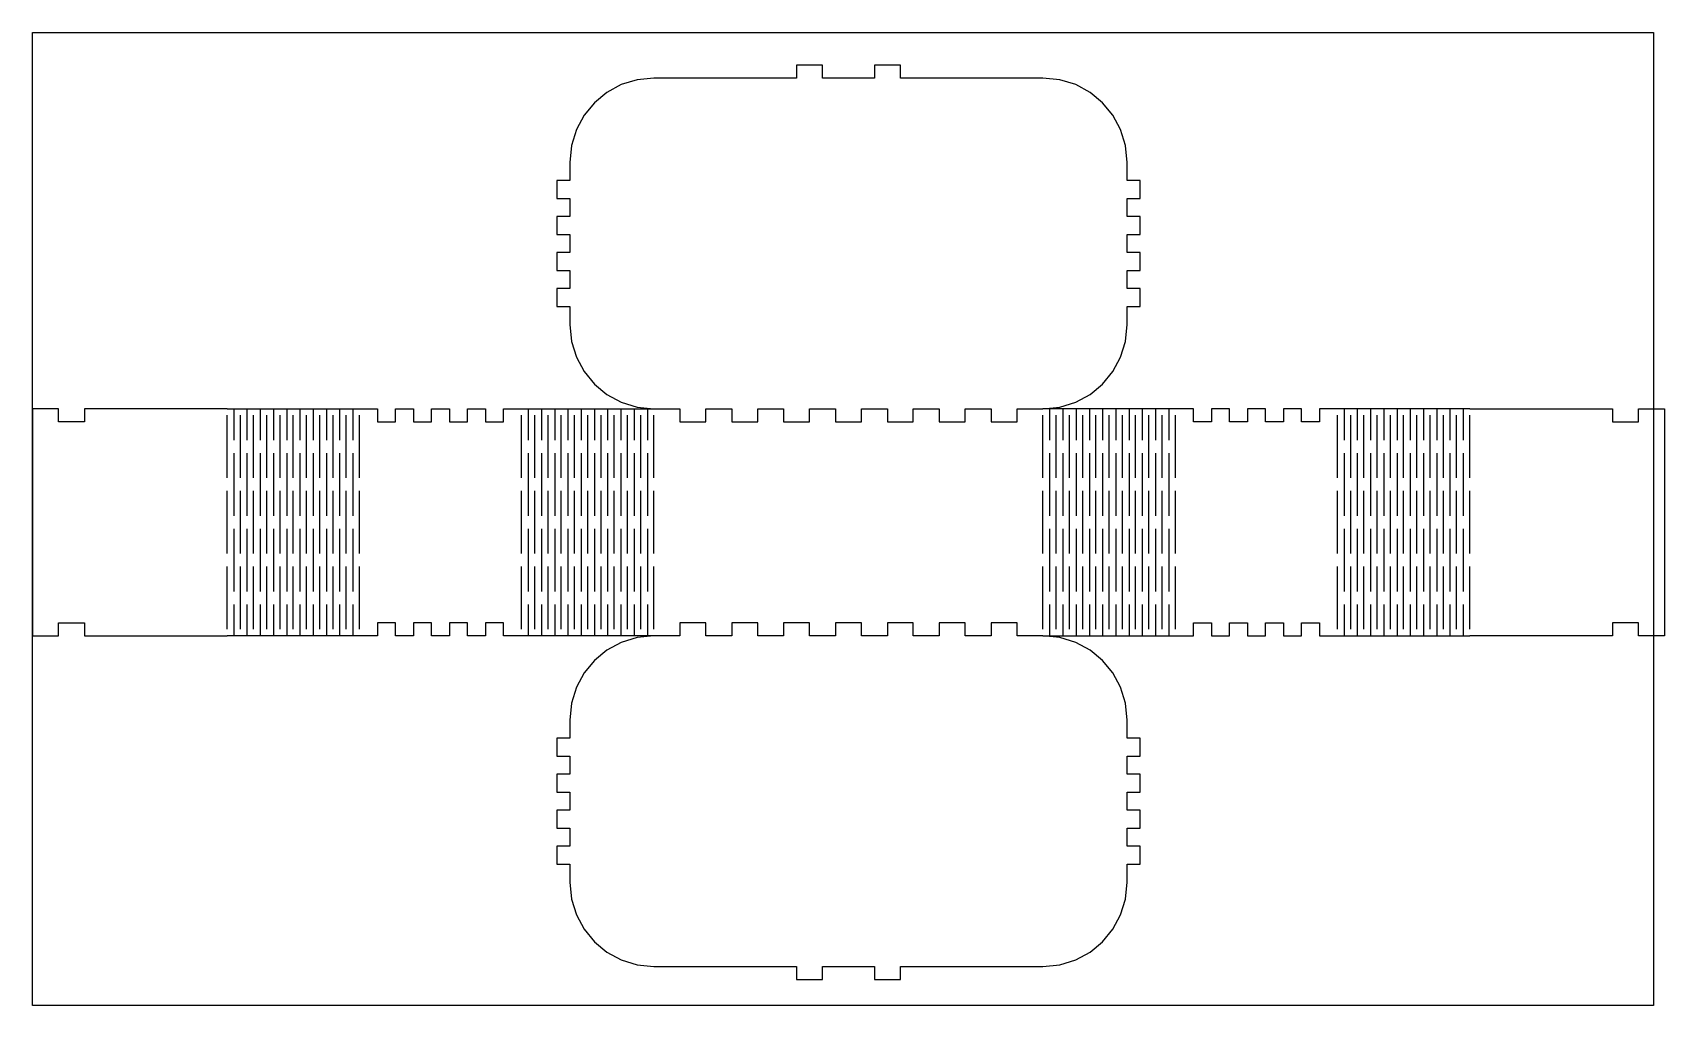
# Model space of a CAD drawing. Extents: x 0.2 to 20, y 0.2 to 12.
import ezdxf

# ---------------------------------------------------------------- set-up
doc = ezdxf.new("R2010")
doc.units = 0
doc.layers.get('0').update_dxf_attribs({"linetype": 'CONTINUOUS'})

msp = doc.modelspace()

# ---------------------------------------------------------------- linework, layer by layer
at = {"color": 1}
msp.add_lwpolyline([(0.1575, 12.0472), (19.8425, 12.0472), (19.8425, 0.23622), (0.1575, 0.23622), (0.1575, 12.0472)], close=True, dxfattribs=at)
at = {"color": 0}
for points in [[(13.452, 10.4724), (13.4312, 10.6788), (13.3716, 10.8709), (13.2772, 11.0448), (13.1522, 11.1963), (13.0007, 11.3213), (12.8268, 11.4157), (12.6347, 11.4753), (12.4284, 11.4961), (10.6961, 11.4961), (10.6961, 11.6535), (10.3812, 11.6535), (10.3812, 11.4961), (9.75125, 11.4961), (9.75125, 11.6535), (9.43631, 11.6535), (9.43631, 11.4961), (7.704, 11.4961), (7.704, 11.4961), (7.49767, 11.4753), (7.30556, 11.4157), (7.13167, 11.3213), (6.98019, 11.1963), (6.85519, 11.0448), (6.76079, 10.8709), (6.70117, 10.6788), (6.68039, 10.4724)], [(6.68039, 10.4724), (6.68039, 10.2538), (6.52289, 10.2538), (6.52289, 10.035), (6.68039, 10.035), (6.68039, 9.81629), (6.52289, 9.81629), (6.52289, 9.59754), (6.68039, 9.59754), (6.68039, 9.37885), (6.52289, 9.37885), (6.52289, 9.1601), (6.68039, 9.1601), (6.68039, 8.9414), (6.52289, 8.9414), (6.52289, 8.72265), (6.68039, 8.72265), (6.68039, 8.50396)], [(13.452, 8.50396), (13.452, 8.72265), (13.6095, 8.72265), (13.6095, 8.9414), (13.452, 8.9414), (13.452, 9.1601), (13.6095, 9.1601), (13.6095, 9.37885), (13.452, 9.37885), (13.452, 9.59754), (13.6095, 9.59754), (13.6095, 9.81629), (13.452, 9.81629), (13.452, 10.035), (13.6095, 10.035), (13.6095, 10.2538), (13.452, 10.2538), (13.452, 10.4724)], [(6.68039, 8.50396), (6.70117, 8.29769), (6.76079, 8.10553), (6.85519, 7.93164), (6.98019, 7.78017), (7.13167, 7.65517), (7.30556, 7.56076), (7.49767, 7.50114), (7.704, 7.48031)], [(12.4284, 7.48031), (12.4284, 7.48031), (12.6347, 7.50114), (12.8268, 7.56076), (13.0007, 7.65517), (13.1522, 7.78017), (13.2772, 7.93164), (13.3716, 8.10553), (13.4312, 8.29769), (13.452, 8.50396)], [(2.51969, 7.48031), (0.78738, 7.48031), (0.78738, 7.32286), (0.47244, 7.32286), (0.47244, 7.48031), (0.1575, 7.48031), (0.1575, 4.72439), (0.47244, 4.72439), (0.47244, 4.88189), (0.78738, 4.88189), (0.78738, 4.72439), (2.51969, 4.72439)], [(2.51969, 7.48031), (4.12761, 7.48031)], [(2.51969, 6.6404), (2.51969, 7.40158)], [(2.6001, 7.48031), (2.6001, 7.09978)], [(2.6805, 6.6404), (2.6805, 7.40158)], [(2.76085, 7.48031), (2.76085, 7.09978)], [(2.84125, 6.6404), (2.84125, 7.40158)], [(2.92165, 7.48031), (2.92165, 7.09978)], [(3.00206, 6.6404), (3.00206, 7.40158)], [(3.08247, 7.48031), (3.08247, 7.09978)], [(3.16288, 6.6404), (3.16288, 7.40158)], [(3.24328, 7.48031), (3.24328, 7.09978)], [(3.32362, 6.6404), (3.32362, 7.40158)], [(3.40403, 7.48031), (3.40403, 7.09978)], [(3.48443, 6.6404), (3.48443, 7.40158)], [(3.56483, 7.48031), (3.56483, 7.09978)], [(3.64524, 6.6404), (3.64524, 7.40158)], [(3.72564, 7.48031), (3.72564, 7.09978)], [(3.80599, 6.6404), (3.80599, 7.40158)], [(3.88639, 7.48031), (3.88639, 7.09978)], [(3.96679, 6.6404), (3.96679, 7.40158)], [(4.04719, 7.48031), (4.04719, 7.09978)], [(4.12761, 7.48031), (4.34631, 7.48031), (4.34631, 7.32286), (4.56506, 7.32286), (4.56506, 7.48031), (4.78375, 7.48031), (4.78375, 7.32286), (5.0025, 7.32286), (5.0025, 7.48031), (5.22119, 7.48031), (5.22119, 7.32286), (5.43994, 7.32286), (5.43994, 7.48031), (5.65864, 7.48031), (5.65864, 7.32286), (5.87739, 7.32286), (5.87739, 7.48031), (6.09608, 7.48031)], [(4.12761, 6.6404), (4.12761, 7.40158)], [(6.09608, 7.48031), (7.704, 7.48031)], [(6.09608, 6.6404), (6.09608, 7.40158)], [(6.17649, 7.48031), (6.17649, 7.09978)], [(6.25689, 6.6404), (6.25689, 7.40158)], [(6.33729, 7.48031), (6.33729, 7.09978)], [(6.41769, 6.6404), (6.41769, 7.40158)], [(6.4981, 7.48031), (6.4981, 7.09978)], [(6.57844, 6.6404), (6.57844, 7.40158)], [(6.65886, 7.48031), (6.65886, 7.09978)], [(6.73926, 6.6404), (6.73926, 7.40158)], [(6.81967, 7.48031), (6.81967, 7.09978)], [(6.90007, 6.6404), (6.90007, 7.40158)], [(6.98047, 7.48031), (6.98047, 7.09978)], [(7.06082, 6.6404), (7.06082, 7.40158)], [(7.14122, 7.48031), (7.14122, 7.09978)], [(7.22162, 6.6404), (7.22162, 7.40158)], [(7.30203, 7.48031), (7.30203, 7.09978)], [(7.38243, 6.6404), (7.38243, 7.40158)], [(7.46283, 7.48031), (7.46283, 7.09978)], [(7.54318, 6.6404), (7.54318, 7.40158)], [(7.62358, 7.48031), (7.62358, 7.09978)], [(7.704, 7.48031), (8.01899, 7.48031), (8.01899, 7.32286), (8.33393, 7.32286), (8.33393, 7.48031), (8.64887, 7.48031), (8.64887, 7.32286), (8.96386, 7.32286), (8.96386, 7.48031), (9.27881, 7.48031), (9.27881, 7.32286), (9.59375, 7.32286), (9.59375, 7.48031), (9.90875, 7.48031), (9.90875, 7.32286), (10.2237, 7.32286), (10.2237, 7.48031), (10.5386, 7.48031), (10.5386, 7.32286), (10.8536, 7.32286), (10.8536, 7.48031), (11.1686, 7.48031), (11.1686, 7.32286), (11.4836, 7.32286), (11.4836, 7.48031), (11.7985, 7.48031), (11.7985, 7.32286), (12.1134, 7.32286), (12.1134, 7.48031), (12.4284, 7.48031)], [(7.704, 6.6404), (7.704, 7.40158)], [(14.0364, 7.48031), (12.4284, 7.48031)], [(12.4284, 6.6404), (12.4284, 7.40158)], [(12.5088, 7.48031), (12.5088, 7.09978)], [(12.5892, 6.6404), (12.5892, 7.40158)], [(12.6696, 7.48031), (12.6696, 7.09978)], [(12.75, 6.6404), (12.75, 7.40158)], [(12.8304, 7.48031), (12.8304, 7.09978)], [(12.9108, 6.6404), (12.9108, 7.40158)], [(12.9912, 7.48031), (12.9912, 7.09978)], [(13.0716, 6.6404), (13.0716, 7.40158)], [(13.152, 7.48031), (13.152, 7.09978)], [(13.2324, 6.6404), (13.2324, 7.40158)], [(13.3128, 7.48031), (13.3128, 7.09978)], [(13.3932, 6.6404), (13.3932, 7.40158)], [(13.4736, 7.48031), (13.4736, 7.09978)], [(13.5539, 6.6404), (13.5539, 7.40158)], [(13.6343, 7.48031), (13.6343, 7.09978)], [(13.7147, 6.6404), (13.7147, 7.40158)], [(13.7951, 7.48031), (13.7951, 7.09978)], [(13.8755, 6.6404), (13.8755, 7.40158)], [(13.956, 7.48031), (13.956, 7.09978)], [(16.0049, 7.48031), (15.7861, 7.48031), (15.7861, 7.32286), (15.5674, 7.32286), (15.5674, 7.48031), (15.3486, 7.48031), (15.3486, 7.32286), (15.13, 7.32286), (15.13, 7.48031), (14.9112, 7.48031), (14.9112, 7.32286), (14.6925, 7.32286), (14.6925, 7.48031), (14.4737, 7.48031), (14.4737, 7.32286), (14.255, 7.32286), (14.255, 7.48031), (14.0362, 7.48031)], [(14.0364, 6.6404), (14.0364, 7.40158)], [(17.6128, 7.48031), (16.0049, 7.48031)], [(16.0049, 6.6404), (16.0049, 7.40158)], [(16.0853, 7.48031), (16.0853, 7.09978)], [(16.1657, 6.6404), (16.1657, 7.40158)], [(16.246, 7.48031), (16.246, 7.09978)], [(16.3264, 6.6404), (16.3264, 7.40158)], [(16.4068, 7.48031), (16.4068, 7.09978)], [(16.4872, 6.6404), (16.4872, 7.40158)], [(16.5676, 7.48031), (16.5676, 7.09978)], [(16.6481, 6.6404), (16.6481, 7.40158)], [(16.7285, 7.48031), (16.7285, 7.09978)], [(16.8087, 6.6404), (16.8087, 7.40158)], [(16.8892, 7.48031), (16.8892, 7.09978)], [(16.9696, 6.6404), (16.9696, 7.40158)], [(17.05, 7.48031), (17.05, 7.09978)], [(17.1304, 6.6404), (17.1304, 7.40158)], [(17.2108, 7.48031), (17.2108, 7.09978)], [(17.2911, 6.6404), (17.2911, 7.40158)], [(17.3715, 7.48031), (17.3715, 7.09978)], [(17.4519, 6.6404), (17.4519, 7.40158)], [(17.5324, 7.48031), (17.5324, 7.09978)], [(17.6128, 7.48031), (19.345, 7.48031), (19.345, 7.32286), (19.66, 7.32286), (19.66, 7.48031), (19.975, 7.48031), (19.975, 4.72439), (19.66, 4.72439), (19.66, 4.88189), (19.345, 4.88189), (19.345, 4.72439), (17.6128, 4.72439)], [(17.6128, 6.6404), (17.6128, 7.40158)], [(2.6001, 6.94228), (2.6001, 6.1811)], [(2.76085, 6.94228), (2.76085, 6.1811)], [(2.92165, 6.94228), (2.92165, 6.1811)], [(3.08247, 6.94228), (3.08247, 6.1811)], [(3.24328, 6.94228), (3.24328, 6.1811)], [(3.40403, 6.94228), (3.40403, 6.1811)], [(3.56483, 6.94228), (3.56483, 6.1811)], [(3.72564, 6.94228), (3.72564, 6.1811)], [(3.88639, 6.94228), (3.88639, 6.1811)], [(4.04719, 6.94228), (4.04719, 6.1811)], [(6.17649, 6.94228), (6.17649, 6.1811)], [(6.33729, 6.94228), (6.33729, 6.1811)], [(6.4981, 6.94228), (6.4981, 6.1811)], [(6.65886, 6.94228), (6.65886, 6.1811)], [(6.81967, 6.94228), (6.81967, 6.1811)], [(6.98047, 6.94228), (6.98047, 6.1811)], [(7.14122, 6.94228), (7.14122, 6.1811)], [(7.30203, 6.94228), (7.30203, 6.1811)], [(7.46283, 6.94228), (7.46283, 6.1811)], [(7.62358, 6.94228), (7.62358, 6.1811)], [(12.5088, 6.94228), (12.5088, 6.1811)], [(12.6696, 6.94228), (12.6696, 6.1811)], [(12.8304, 6.94228), (12.8304, 6.1811)], [(12.9912, 6.94228), (12.9912, 6.1811)], [(13.152, 6.94228), (13.152, 6.1811)], [(13.3128, 6.94228), (13.3128, 6.1811)], [(13.4736, 6.94228), (13.4736, 6.1811)], [(13.6343, 6.94228), (13.6343, 6.1811)], [(13.7951, 6.94228), (13.7951, 6.1811)], [(13.956, 6.94228), (13.956, 6.1811)], [(16.0853, 6.94228), (16.0853, 6.1811)], [(16.246, 6.94228), (16.246, 6.1811)], [(16.4068, 6.94228), (16.4068, 6.1811)], [(16.5676, 6.94228), (16.5676, 6.1811)], [(16.7285, 6.94228), (16.7285, 6.1811)], [(16.8892, 6.94228), (16.8892, 6.1811)], [(17.05, 6.94228), (17.05, 6.1811)], [(17.2108, 6.94228), (17.2108, 6.1811)], [(17.3715, 6.94228), (17.3715, 6.1811)], [(17.5324, 6.94228), (17.5324, 6.1811)], [(2.51969, 5.72179), (2.51969, 6.48296)], [(2.6805, 5.72179), (2.6805, 6.48296)], [(2.84125, 5.72179), (2.84125, 6.48296)], [(3.00206, 5.72179), (3.00206, 6.48296)], [(3.16288, 5.72179), (3.16288, 6.48296)], [(3.32362, 5.72179), (3.32362, 6.48296)], [(3.48443, 5.72179), (3.48443, 6.48296)], [(3.64524, 5.72179), (3.64524, 6.48296)], [(3.80599, 5.72179), (3.80599, 6.48296)], [(3.96679, 5.72179), (3.96679, 6.48296)], [(4.12761, 5.72179), (4.12761, 6.48296)], [(6.09608, 5.72179), (6.09608, 6.48296)], [(6.25689, 5.72179), (6.25689, 6.48296)], [(6.41769, 5.72179), (6.41769, 6.48296)], [(6.57844, 5.72179), (6.57844, 6.48296)], [(6.73926, 5.72179), (6.73926, 6.48296)], [(6.90007, 5.72179), (6.90007, 6.48296)], [(7.06082, 5.72179), (7.06082, 6.48296)], [(7.22162, 5.72179), (7.22162, 6.48296)], [(7.38243, 5.72179), (7.38243, 6.48296)], [(7.54318, 5.72179), (7.54318, 6.48296)], [(7.704, 5.72179), (7.704, 6.48296)], [(12.4284, 5.72179), (12.4284, 6.48296)], [(12.5892, 5.72179), (12.5892, 6.48296)], [(12.75, 5.72179), (12.75, 6.48296)], [(12.9108, 5.72179), (12.9108, 6.48296)], [(13.0716, 5.72179), (13.0716, 6.48296)], [(13.2324, 5.72179), (13.2324, 6.48296)], [(13.3932, 5.72179), (13.3932, 6.48296)], [(13.5539, 5.72179), (13.5539, 6.48296)], [(13.7147, 5.72179), (13.7147, 6.48296)], [(13.8755, 5.72179), (13.8755, 6.48296)], [(14.0364, 5.72179), (14.0364, 6.48296)], [(16.0049, 5.72179), (16.0049, 6.48296)], [(16.1657, 5.72179), (16.1657, 6.48296)], [(16.3264, 5.72179), (16.3264, 6.48296)], [(16.4872, 5.72179), (16.4872, 6.48296)], [(16.6481, 5.72179), (16.6481, 6.48296)], [(16.8087, 5.72179), (16.8087, 6.48296)], [(16.9696, 5.72179), (16.9696, 6.48296)], [(17.1304, 5.72179), (17.1304, 6.48296)], [(17.2911, 5.72179), (17.2911, 6.48296)], [(17.4519, 5.72179), (17.4519, 6.48296)], [(17.6128, 5.72179), (17.6128, 6.48296)], [(2.6001, 6.02365), (2.6001, 5.26247)], [(2.76085, 6.02365), (2.76085, 5.26247)], [(2.92165, 6.02365), (2.92165, 5.26247)], [(3.08247, 6.02365), (3.08247, 5.26247)], [(3.24328, 6.02365), (3.24328, 5.26247)], [(3.40403, 6.02365), (3.40403, 5.26247)], [(3.56483, 6.02365), (3.56483, 5.26247)], [(3.72564, 6.02365), (3.72564, 5.26247)], [(3.88639, 6.02365), (3.88639, 5.26247)], [(4.04719, 6.02365), (4.04719, 5.26247)], [(6.17649, 6.02365), (6.17649, 5.26247)], [(6.33729, 6.02365), (6.33729, 5.26247)], [(6.4981, 6.02365), (6.4981, 5.26247)], [(6.65886, 6.02365), (6.65886, 5.26247)], [(6.81967, 6.02365), (6.81967, 5.26247)], [(6.98047, 6.02365), (6.98047, 5.26247)], [(7.14122, 6.02365), (7.14122, 5.26247)], [(7.30203, 6.02365), (7.30203, 5.26247)], [(7.46283, 6.02365), (7.46283, 5.26247)], [(7.62358, 6.02365), (7.62358, 5.26247)], [(12.5088, 6.02365), (12.5088, 5.26247)], [(12.6696, 6.02365), (12.6696, 5.26247)], [(12.8304, 6.02365), (12.8304, 5.26247)], [(12.9912, 6.02365), (12.9912, 5.26247)], [(13.152, 6.02365), (13.152, 5.26247)], [(13.3128, 6.02365), (13.3128, 5.26247)], [(13.4736, 6.02365), (13.4736, 5.26247)], [(13.6343, 6.02365), (13.6343, 5.26247)], [(13.7951, 6.02365), (13.7951, 5.26247)], [(13.956, 6.02365), (13.956, 5.26247)], [(16.0853, 6.02365), (16.0853, 5.26247)], [(16.246, 6.02365), (16.246, 5.26247)], [(16.4068, 6.02365), (16.4068, 5.26247)], [(16.5676, 6.02365), (16.5676, 5.26247)], [(16.7285, 6.02365), (16.7285, 5.26247)], [(16.8892, 6.02365), (16.8892, 5.26247)], [(17.05, 6.02365), (17.05, 5.26247)], [(17.2108, 6.02365), (17.2108, 5.26247)], [(17.3715, 6.02365), (17.3715, 5.26247)], [(17.5324, 6.02365), (17.5324, 5.26247)], [(2.51969, 4.80317), (2.51969, 5.56429)], [(2.6805, 4.80317), (2.6805, 5.56429)], [(2.84125, 4.80317), (2.84125, 5.56429)], [(3.00206, 4.80317), (3.00206, 5.56429)], [(3.16288, 4.80317), (3.16288, 5.56429)], [(3.32362, 4.80317), (3.32362, 5.56429)], [(3.48443, 4.80317), (3.48443, 5.56429)], [(3.64524, 4.80317), (3.64524, 5.56429)], [(3.80599, 4.80317), (3.80599, 5.56429)], [(3.96679, 4.80317), (3.96679, 5.56429)], [(4.12761, 4.80317), (4.12761, 5.56429)], [(6.09608, 4.80317), (6.09608, 5.56429)], [(6.25689, 4.80317), (6.25689, 5.56429)], [(6.41769, 4.80317), (6.41769, 5.56429)], [(6.57844, 4.80317), (6.57844, 5.56429)], [(6.73926, 4.80317), (6.73926, 5.56429)], [(6.90007, 4.80317), (6.90007, 5.56429)], [(7.06082, 4.80317), (7.06082, 5.56429)], [(7.22162, 4.80317), (7.22162, 5.56429)], [(7.38243, 4.80317), (7.38243, 5.56429)], [(7.54318, 4.80317), (7.54318, 5.56429)], [(7.704, 4.80317), (7.704, 5.56429)], [(12.4284, 4.80317), (12.4284, 5.56429)], [(12.5892, 4.80317), (12.5892, 5.56429)], [(12.75, 4.80317), (12.75, 5.56429)], [(12.9108, 4.80317), (12.9108, 5.56429)], [(13.0716, 4.80317), (13.0716, 5.56429)], [(13.2324, 4.80317), (13.2324, 5.56429)], [(13.3932, 4.80317), (13.3932, 5.56429)], [(13.5539, 4.80317), (13.5539, 5.56429)], [(13.7147, 4.80317), (13.7147, 5.56429)], [(13.8755, 4.80317), (13.8755, 5.56429)], [(14.0364, 4.80317), (14.0364, 5.56429)], [(16.0049, 4.80317), (16.0049, 5.56429)], [(16.1657, 4.80317), (16.1657, 5.56429)], [(16.3264, 4.80317), (16.3264, 5.56429)], [(16.4872, 4.80317), (16.4872, 5.56429)], [(16.6481, 4.80317), (16.6481, 5.56429)], [(16.8087, 4.80317), (16.8087, 5.56429)], [(16.9696, 4.80317), (16.9696, 5.56429)], [(17.1304, 4.80317), (17.1304, 5.56429)], [(17.2911, 4.80317), (17.2911, 5.56429)], [(17.4519, 4.80317), (17.4519, 5.56429)], [(17.6128, 4.80317), (17.6128, 5.56429)], [(2.6001, 5.10499), (2.6001, 4.72439)], [(2.76085, 5.10499), (2.76085, 4.72439)], [(2.92165, 5.10499), (2.92165, 4.72439)], [(3.08247, 5.10499), (3.08247, 4.72439)], [(3.24328, 5.10499), (3.24328, 4.72439)], [(3.40403, 5.10499), (3.40403, 4.72439)], [(3.56483, 5.10499), (3.56483, 4.72439)], [(3.72564, 5.10499), (3.72564, 4.72439)], [(3.88639, 5.10499), (3.88639, 4.72439)], [(4.04719, 5.10499), (4.04719, 4.72439)], [(6.17649, 5.10499), (6.17649, 4.72439)], [(6.33729, 5.10499), (6.33729, 4.72439)], [(6.4981, 5.10499), (6.4981, 4.72439)], [(6.65886, 5.10499), (6.65886, 4.72439)], [(6.81967, 5.10499), (6.81967, 4.72439)], [(6.98047, 5.10499), (6.98047, 4.72439)], [(7.14122, 5.10499), (7.14122, 4.72439)], [(7.30203, 5.10499), (7.30203, 4.72439)], [(7.46283, 5.10499), (7.46283, 4.72439)], [(7.62358, 5.10499), (7.62358, 4.72439)], [(12.5088, 5.10499), (12.5088, 4.72439)], [(12.6696, 5.10499), (12.6696, 4.72439)], [(12.8304, 5.10499), (12.8304, 4.72439)], [(12.9912, 5.10499), (12.9912, 4.72439)], [(13.152, 5.10499), (13.152, 4.72439)], [(13.3128, 5.10499), (13.3128, 4.72439)], [(13.4736, 5.10499), (13.4736, 4.72439)], [(13.6343, 5.10499), (13.6343, 4.72439)], [(13.7951, 5.10499), (13.7951, 4.72439)], [(13.956, 5.10499), (13.956, 4.72439)], [(16.0853, 5.10499), (16.0853, 4.72439)], [(16.246, 5.10499), (16.246, 4.72439)], [(16.4068, 5.10499), (16.4068, 4.72439)], [(16.5676, 5.10499), (16.5676, 4.72439)], [(16.7285, 5.10499), (16.7285, 4.72439)], [(16.8892, 5.10499), (16.8892, 4.72439)], [(17.05, 5.10499), (17.05, 4.72439)], [(17.2108, 5.10499), (17.2108, 4.72439)], [(17.3715, 5.10499), (17.3715, 4.72439)], [(17.5324, 5.10499), (17.5324, 4.72439)], [(6.09608, 4.72439), (5.87739, 4.72439), (5.87739, 4.88189), (5.65864, 4.88189), (5.65864, 4.72439), (5.43994, 4.72439), (5.43994, 4.88189), (5.22119, 4.88189), (5.22119, 4.72439), (5.0025, 4.72439), (5.0025, 4.88189), (4.78375, 4.88189), (4.78375, 4.72439), (4.56506, 4.72439), (4.56506, 4.88189), (4.34631, 4.88189), (4.34631, 4.72439), (4.12761, 4.72439)], [(12.4284, 4.72439), (12.1134, 4.72439), (12.1134, 4.88189), (11.7985, 4.88189), (11.7985, 4.72439), (11.4836, 4.72439), (11.4836, 4.88189), (11.1686, 4.88189), (11.1686, 4.72439), (10.8536, 4.72439), (10.8536, 4.88189), (10.5386, 4.88189), (10.5386, 4.72439), (10.2237, 4.72439), (10.2237, 4.88189), (9.90875, 4.88189), (9.90875, 4.72439), (9.59375, 4.72439), (9.59375, 4.88189), (9.27881, 4.88189), (9.27881, 4.72439), (8.96386, 4.72439), (8.96386, 4.88189), (8.64887, 4.88189), (8.64887, 4.72439), (8.33393, 4.72439), (8.33393, 4.88189), (8.01899, 4.88189), (8.01899, 4.72439), (7.704, 4.72439)], [(14.0362, 4.72439), (14.255, 4.72439), (14.255, 4.88189), (14.4737, 4.88189), (14.4737, 4.72439), (14.6925, 4.72439), (14.6925, 4.88189), (14.9112, 4.88189), (14.9112, 4.72439), (15.13, 4.72439), (15.13, 4.88189), (15.3486, 4.88189), (15.3486, 4.72439), (15.5674, 4.72439), (15.5674, 4.88189), (15.7861, 4.88189), (15.7861, 4.72439), (16.0049, 4.72439)], [(4.12761, 4.72439), (2.51969, 4.72439)], [(7.704, 4.72439), (6.09608, 4.72439)], [(7.704, 4.72439), (7.704, 4.72439), (7.49767, 4.70361), (7.30556, 4.64399), (7.13167, 4.54958), (6.98019, 4.42458), (6.85519, 4.27311), (6.76079, 4.09924), (6.70117, 3.90711), (6.68039, 3.70079)], [(12.4284, 4.72439), (14.0364, 4.72439)], [(13.452, 3.70079), (13.4312, 3.90711), (13.3716, 4.09924), (13.2772, 4.27311), (13.1522, 4.42458), (13.0007, 4.54958), (12.8268, 4.64399), (12.6347, 4.70361), (12.4284, 4.72439)], [(16.0049, 4.72439), (17.6128, 4.72439)], [(6.68039, 3.70079), (6.68039, 3.4821), (6.52289, 3.4821), (6.52289, 3.26335), (6.68039, 3.26335), (6.68039, 3.04465), (6.52289, 3.04465), (6.52289, 2.8259), (6.68039, 2.8259), (6.68039, 2.60721), (6.52289, 2.60721), (6.52289, 2.38846), (6.68039, 2.38846), (6.68039, 2.16976), (6.52289, 2.16976), (6.52289, 1.95101), (6.68039, 1.95101), (6.68039, 1.73232)], [(13.452, 1.73232), (13.452, 1.95101), (13.6095, 1.95101), (13.6095, 2.16976), (13.452, 2.16976), (13.452, 2.38846), (13.6095, 2.38846), (13.6095, 2.60721), (13.452, 2.60721), (13.452, 2.8259), (13.6095, 2.8259), (13.6095, 3.04465), (13.452, 3.04465), (13.452, 3.26335), (13.6095, 3.26335), (13.6095, 3.4821), (13.452, 3.4821), (13.452, 3.70079)], [(6.68039, 1.73232), (6.70117, 1.52604), (6.76079, 1.33388), (6.85519, 1.15999), (6.98019, 1.00852), (7.13167, 0.88352), (7.30556, 0.78912), (7.49767, 0.72949), (7.704, 0.70866), (9.43631, 0.70866), (9.43631, 0.55116), (9.75125, 0.55116), (9.75125, 0.70866), (10.3812, 0.70866), (10.3812, 0.55116), (10.6961, 0.55116), (10.6961, 0.70866), (12.4284, 0.70866), (12.4284, 0.70866), (12.6347, 0.72949), (12.8268, 0.78912), (13.0007, 0.88352), (13.1522, 1.00852), (13.2772, 1.15999), (13.3716, 1.33388), (13.4312, 1.52604), (13.452, 1.73232)]]:
    msp.add_lwpolyline(points, dxfattribs=at)

doc.saveas('drawing.dxf')
